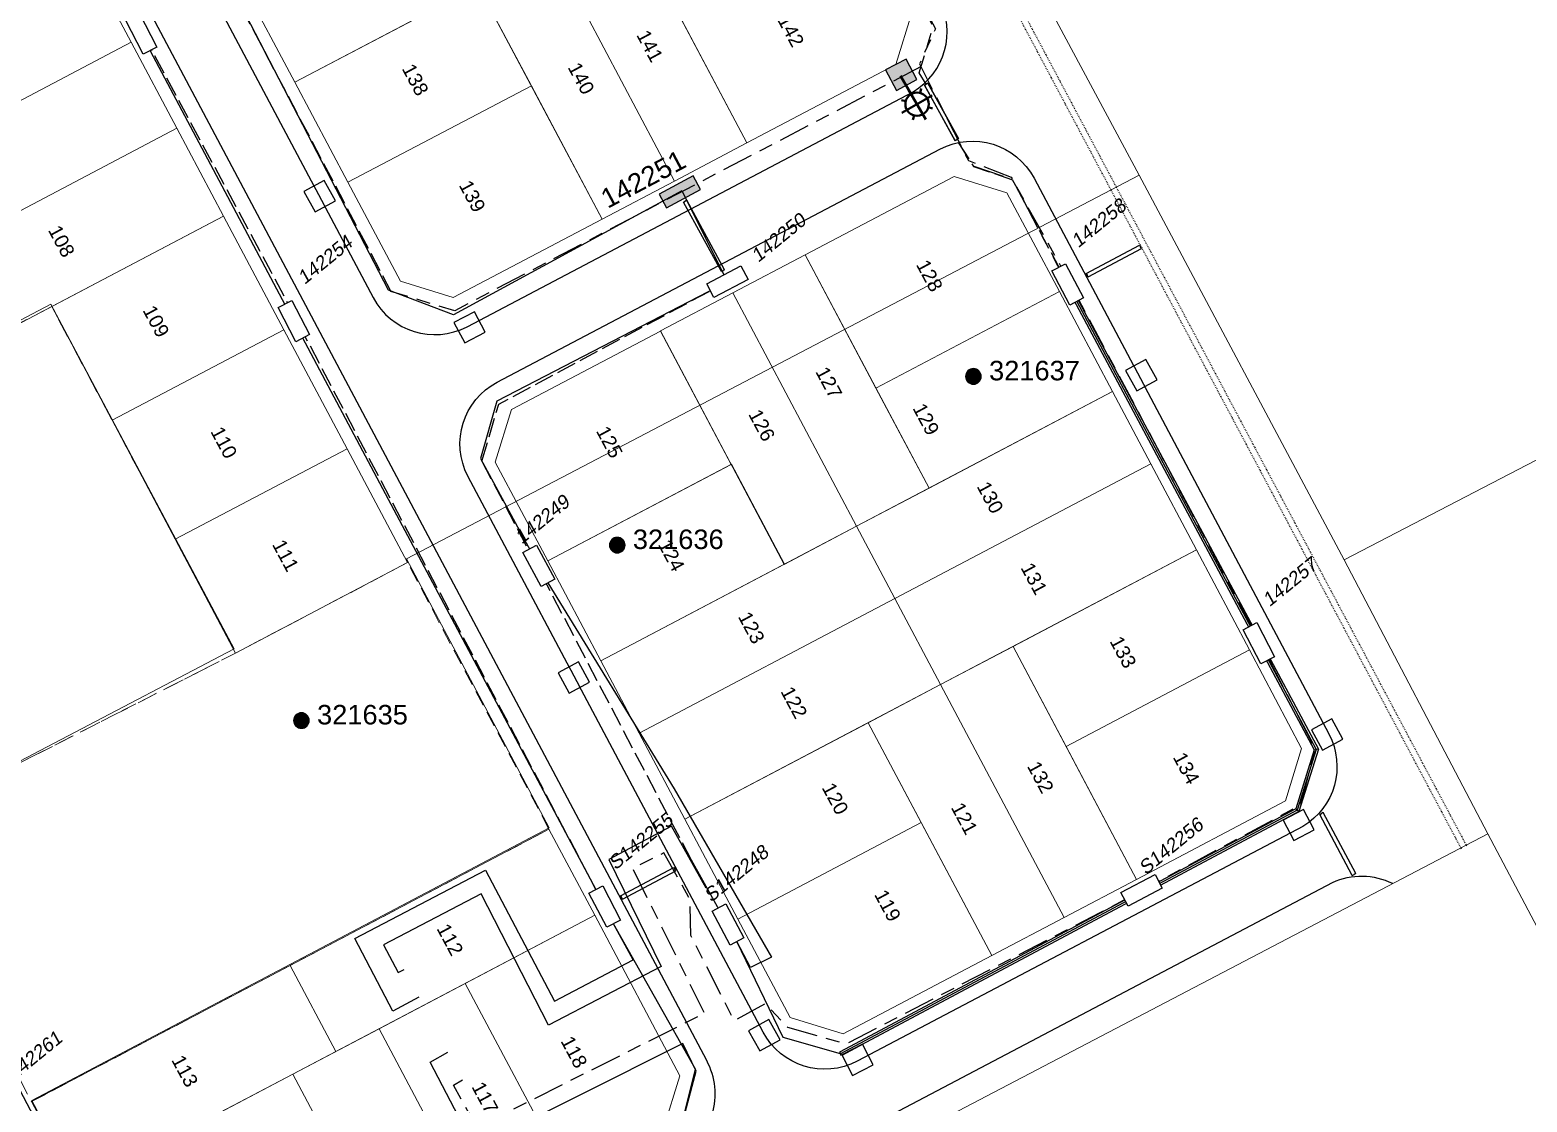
# Model space of a CAD drawing. Header units: metres. Extents: x 303431 to 305438, y 6269401 to 6270518.
# Drawn here: x 303771.2 to 303963.2, y 6269565 to 6269702.5 of the extents above; entities that cross this region are included whole.
import ezdxf
from ezdxf.enums import TextEntityAlignment as Align

# ---------------------------------------------------------------- set-up
doc = ezdxf.new("R2010")
doc.units = ezdxf.units.M
for name, pattern in [('Cable Exist UG', [8.2, 4, -1.2, 1.8, -1.2]), ('DOT', [0.25, 0, -0.25]), ('IE Trench LV', [6.5, 5, -1.5]), ('IECLAUG', [3, 2, -1]), ('IECLROU40', [4, 2.5, -1.5])]:
    doc.linetypes.add(name, pattern=pattern)
doc.layers.get('0').update_dxf_attribs({"color": 6})
doc.layers.add('_User kerb', color=7, linetype='Continuous', transparency=0.4)
for name, color, linetype in [('_User_LV_Exist', 7, 'Continuous'), ('_User_SL_COLUMN', 30, 'Continuous'), ('Duct_SP_NEW', 2, 'Continuous'), ('Equip_SP_SL_EXT', 7, 'Continuous'), ('Mains_LV_NEW_T84', 2, 'Continuous'), ('Notes', 7, 'Continuous'), ('SupportsOH_SP_TR_HV_LV_SL_EXT', 7, 'Continuous'), ('SupportsUG_SP_LV_EXT', 7, 'Continuous'), ('SupportsUG_SP_LV_NEW', 2, 'Continuous'), ('SupportsUG_SP_LV_SL_EXT', 7, 'Continuous'), ('Trench_SP_NEW', 2, 'Continuous'), ('UG_Details_SP_MISC', 7, 'Continuous')]:
    doc.layers.add(name, color=color, linetype=linetype)
doc.layers.add('Cadastre Developer_SP_NEW', color=7, linetype='Continuous', lineweight=5)
doc.layers.add('Cadastre Land Parcels_SP_EXT', color=9, linetype='Continuous', lineweight=5)
doc.styles.add('COLUMN_LABEL', font='arial.ttf')
doc.styles.add('iecARIAL', font='arial.ttf', dxfattribs={"height": 2})
doc.styles.add('LotNum', font='isocp.shx', dxfattribs={"height": 1.8})
doc.styles.add('POLE_LABEL', font='arial.ttf')
doc.styles.get("Standard").update_dxf_attribs({"font": 'arial.ttf'})
doc.linetypes.add('Cable New UG', pattern='A,7,-0.25,["x",Standard,S=2,R=0,X=0.2,Y=-0.8],-2.1', length=9.35)
doc.linetypes.add('IE Trench HV', pattern='A,7,-0.2,["/",Standard,S=3,R=0,X=0.6,Y=-1.4],-2.5', length=9.7)

# ---------------------------------------------------------------- blocks, each defined once
blk = doc.blocks.new('POLE_EXT')
blk.add_hatch(color=256).paths.add_polyline_path([(-1, 0, 1), (1, 0, 1)])
blk.add_lwpolyline([(-1, 0, 1), (1, 0, 1)], format="xyb", close=True)
for tag, height, flags, p in [('pNumber', 2.5, 8, (-17.84, 2.07)), ('OWNED_BY', 0.2, 9, (1.35, -0.4)), ('SPECIAL_USE', 0.2, 9, (1.35, -0.8)), ('STATE', 0.2, 9, (1.35, -1)), ('cLV', 0.2, 9, (1.35, -1.4)), ('hDepth', 0.2, 9, (1.35, -1.6)), ('hDia', 0.2, 9, (1.35, -1.8)), ('cHV', 0.2, 9, (1.35, -2)), ('PARENT', 0.2, 9, (1.35, -0.6)), ('USAGE', 0.2, 9, (1.35, -1.2)), ('cLinedev', 0.2, 9, (1.35, -3.4)), ('pExisting', 0.2, 9, (1.35, -3.8)), ('LBRACKET', 0.2, 9, (1.35, -2.2)), ('LExisting', 0.2, 9, (1.35, -2.4)), ('LANTNUMBER', 0.2, 9, (1.35, -2.6)), ('LOther', 0.2, 9, (1.35, -2.8)), ('LRemove', 0.2, 9, (1.35, -3)), ('LEGEND', 0.2, 9, (1.35, -3.2)), ('LOCATION', 0.2, 9, (1.35, -3.6)), ('pFooting', 0.2, 9, (1.35, -4.4)), ('pNew', 0.2, 9, (1.35, -4.6)), ('pRelocate', 0.2, 9, (1.35, -5)), ('pRemove', 0.2, 9, (1.35, -5.2)), ('pReplace', 0.2, 9, (1.35, -5.4)), ('pStay', 0.2, 9, (1.35, -5.6)), ('pType', 0.2, 9, (1.35, -5.8)), ('PFNUMBER', 0.2, 9, (1.35, -4)), ('NEWPFNUMBER', 0.2, 9, (1.35, -4.2)), ('cspan', 0.2, 9, (1.35, -6)), ('STREETNAME', 0.2, 9, (1.35, -6.2)), ('SUBURB', 0.2, 9, (1.35, -6.4)), ('OPERATED_BY', 0.2, 9, (1.36, -7.01)), ('NOTES', 0.2, 9, (1.35, -6.6)), ('MAINTAINED_BY', 0.2, 9, (1.36, -6.81))]:
    blk.add_attdef(tag, text='', height=height, dxfattribs=dict(flags=flags)).set_placement(p, align=Align.MIDDLE_LEFT)
at = {"style": 'POLE_LABEL'}
for tag, height, flags, p in [('ASSET_NUM', 2.5, 8, (2, 2)), ('STRUCTURE_PLANT_NUMBER', 0.2, 9, (1.35, 0.03)), ('STREET_CODE', 0.2, 9, (1.35, -0.2))]:
    blk.add_attdef(tag, text='', height=height, dxfattribs=dict(at, flags=flags)).set_placement(p, align=Align.MIDDLE_LEFT)
at = {"flags": 1}
blk.add_attdef('Z', (1.35, -7.33), '', height=0.2, dxfattribs=at)
blk = doc.blocks.new('COLUMN_NEW')
for tag, flags, p in [('Z', 1, (1.5, -2.8)), ('LABEL_ALIGNMENT', 9, (1.5, -2.6))]:
    blk.add_attdef(tag, text='', height=0.2, dxfattribs=dict(flags=flags)).set_placement(p, align=Align.MIDDLE_LEFT)
blk.add_wipeout([(-1.485, -1.485), (1.485, -1.485), (1.485, 1.485), (-1.485, 1.485)])
at = {"lineweight": -3}
blk.add_lwpolyline([(-1.485, -1.485), (1.485, -1.485), (1.485, 1.485), (-1.485, 1.485)], close=True, dxfattribs=at)
for tag, height, flags, p in [('ASSET_NUM', 2.5, 8, (2, 2)), ('STREET_CODE', 0.2, 9, (1.5, 0)), ('OWNED_BY', 0.2, 9, (1.5, -0.4)), ('OPERATED_BY', 0.2, 9, (1.5, -0.6)), ('STATE', 0.2, 9, (1.5, -1)), ('SUBURB', 0.2, 9, (1.5, -1.8)), ('STREETNAME', 0.2, 9, (1.5, -2)), ('COLUMN_TYPE', 0.2, 9, (1.5, -0.2)), ('USAGE', 0.2, 9, (1.5, -1.2)), ('MAINTAINED_BY', 0.2, 9, (1.5, -0.8)), ('LEGEND', 0.2, 9, (1.5, -1.4)), ('PARENT', 0.2, 9, (1.5, -1.6)), ('LOCATION', 0.2, 9, (1.5, -2.2)), ('NOTES', 0.2, 9, (1.5, -2.4))]:
    blk.add_attdef(tag, text='', height=height, dxfattribs=dict(flags=flags)).set_placement(p, align=Align.MIDDLE_LEFT)
at = {"style": 'POLE_LABEL', "flags": 9}
blk.add_attdef('STRUCTURE_PLANT_NUMBER', text='', height=0.2, dxfattribs=at).set_placement((1.5, 0.242), align=Align.MIDDLE_LEFT)
blk = doc.blocks.new('*U125')
at = {"oblique": 10, "flags": 8}
blk.add_attdef('ASSET_NUM', text='', height=1.75, dxfattribs=at).set_placement((2, 4), align=Align.MIDDLE_LEFT)
at = {"flags": 9}
for tag, p in [('STREET_CODE', (1.5, 2)), ('OWNED_BY', (1.5, 1.8)), ('OPERATED_BY', (1.5, 1.6)), ('STATE', (1.5, 1.2)), ('SUPPORT_TYPE', (1.5, 1)), ('MAINTAINED_BY', (1.5, 1.4)), ('USAGE', (1.5, 0.8)), ('LEGEND', (1.5, 0.6))]:
    blk.add_attdef(tag, text='', height=0.2, dxfattribs=at).set_placement(p, align=Align.MIDDLE_LEFT)
blk.add_wipeout([(1.83, -3.43), (-3.02, -2.45), (-2.63, -0.51), (2.22, -1.49)])
at = {"lineweight": -3}
blk.add_lwpolyline([(1.83, -3.43), (-3.02, -2.45), (-2.63, -0.51), (2.22, -1.49)], close=True, dxfattribs=at)
for tag, flags, p in [('SUBURB', 9, (1.5, 0.2)), ('STREETNAME', 9, (1.5, 0)), ('PARENT', 9, (1.5, 0.4)), ('Z', 1, (1.5, -0.6)), ('LOCATION', 9, (1.5, -0.2)), ('NOTES', 9, (1.5, -0.4))]:
    blk.add_attdef(tag, text='', height=0.2, dxfattribs=dict(flags=flags)).set_placement(p, align=Align.MIDDLE_LEFT)
blk = doc.blocks.new('*U124')
blk.add_wipeout([(3.41, 1.87), (2.48, -2.99), (0.54, -2.62), (1.47, 2.24)])
at = {"lineweight": -3}
blk.add_lwpolyline([(3.41, 1.87), (2.48, -2.99), (0.54, -2.62), (1.47, 2.24)], close=True, dxfattribs=at)
at = {"oblique": 10, "flags": 8}
blk.add_attdef('ASSET_NUM', text='', height=1.75, dxfattribs=at).set_placement((2, 4), align=Align.MIDDLE_LEFT)
for tag, flags, p in [('STREET_CODE', 9, (1.5, 2)), ('OWNED_BY', 9, (1.5, 1.8)), ('OPERATED_BY', 9, (1.5, 1.6)), ('STATE', 9, (1.5, 1.2)), ('SUPPORT_TYPE', 9, (1.5, 1)), ('SUBURB', 9, (1.5, 0.2)), ('STREETNAME', 9, (1.5, 0)), ('MAINTAINED_BY', 9, (1.5, 1.4)), ('USAGE', 9, (1.5, 0.8)), ('LEGEND', 9, (1.5, 0.6)), ('PARENT', 9, (1.5, 0.4)), ('Z', 1, (1.5, -0.6)), ('LOCATION', 9, (1.5, -0.2)), ('NOTES', 9, (1.5, -0.4))]:
    blk.add_attdef(tag, text='', height=0.2, dxfattribs=dict(flags=flags)).set_placement(p, align=Align.MIDDLE_LEFT)
blk = doc.blocks.new('*U123')
blk.add_wipeout([(3.43, 1.83), (2.45, -3.02), (0.51, -2.63), (1.49, 2.22)])
at = {"lineweight": -3}
blk.add_lwpolyline([(3.43, 1.83), (2.45, -3.02), (0.51, -2.63), (1.49, 2.22)], close=True, dxfattribs=at)
at = {"oblique": 10, "flags": 8}
blk.add_attdef('ASSET_NUM', text='', height=1.75, dxfattribs=at).set_placement((2, 4), align=Align.MIDDLE_LEFT)
for tag, flags, p in [('STREET_CODE', 9, (1.5, 2)), ('OWNED_BY', 9, (1.5, 1.8)), ('OPERATED_BY', 9, (1.5, 1.6)), ('STATE', 9, (1.5, 1.2)), ('SUPPORT_TYPE', 9, (1.5, 1)), ('SUBURB', 9, (1.5, 0.2)), ('STREETNAME', 9, (1.5, 0)), ('MAINTAINED_BY', 9, (1.5, 1.4)), ('USAGE', 9, (1.5, 0.8)), ('LEGEND', 9, (1.5, 0.6)), ('PARENT', 9, (1.5, 0.4)), ('Z', 1, (1.5, -0.6)), ('LOCATION', 9, (1.5, -0.2)), ('NOTES', 9, (1.5, -0.4))]:
    blk.add_attdef(tag, text='', height=0.2, dxfattribs=dict(flags=flags)).set_placement(p, align=Align.MIDDLE_LEFT)
blk = doc.blocks.new('*U122')
at = {"flags": 1}
blk.add_attdef('Z', text='', height=0.2, dxfattribs=at).set_placement((1.5, -0.6), align=Align.MIDDLE_LEFT)
blk.add_wipeout([(-1.84, 3.43), (3.02, 2.45), (2.63, 0.51), (-2.23, 1.49)])
at = {"lineweight": -3}
blk.add_lwpolyline([(-1.84, 3.43), (3.02, 2.45), (2.63, 0.51), (-2.23, 1.49)], close=True, dxfattribs=at)
at = {"oblique": 10, "flags": 8}
blk.add_attdef('ASSET_NUM', text='', height=1.75, dxfattribs=at).set_placement((2, 4), align=Align.MIDDLE_LEFT)
at = {"flags": 9}
for tag, p in [('STREET_CODE', (1.5, 2)), ('OWNED_BY', (1.5, 1.8)), ('OPERATED_BY', (1.5, 1.6)), ('STATE', (1.5, 1.2)), ('SUPPORT_TYPE', (1.5, 1)), ('SUBURB', (1.5, 0.2)), ('STREETNAME', (1.5, 0)), ('MAINTAINED_BY', (1.5, 1.4)), ('USAGE', (1.5, 0.8)), ('LEGEND', (1.5, 0.6)), ('PARENT', (1.5, 0.4)), ('LOCATION', (1.5, -0.2)), ('NOTES', (1.5, -0.4))]:
    blk.add_attdef(tag, text='', height=0.2, dxfattribs=at).set_placement(p, align=Align.MIDDLE_LEFT)
blk = doc.blocks.new('*U119')
at = {"oblique": 10, "flags": 8}
blk.add_attdef('ASSET_NUM', text='', height=1.75, dxfattribs=at).set_placement((2, 4), align=Align.MIDDLE_LEFT)
for tag, flags, p in [('STREET_CODE', 9, (1.5, 2)), ('OWNED_BY', 9, (1.5, 1.8)), ('OPERATED_BY', 9, (1.5, 1.6)), ('STATE', 9, (1.5, 1.2)), ('SUPPORT_TYPE', 9, (1.5, 1)), ('SUBURB', 9, (1.5, 0.2)), ('STREETNAME', 9, (1.5, 0)), ('MAINTAINED_BY', 9, (1.5, 1.4)), ('USAGE', 9, (1.5, 0.8)), ('LEGEND', 9, (1.5, 0.6)), ('PARENT', 9, (1.5, 0.4)), ('Z', 1, (1.5, -0.6)), ('LOCATION', 9, (1.5, -0.2)), ('NOTES', 9, (1.5, -0.4))]:
    blk.add_attdef(tag, text='', height=0.2, dxfattribs=dict(flags=flags)).set_placement(p, align=Align.MIDDLE_LEFT)
blk.add_wipeout([(-3.44, -1.81), (-2.43, 3.04), (-0.49, 2.63), (-1.5, -2.21)])
at = {"lineweight": -3}
blk.add_lwpolyline([(-3.44, -1.81), (-2.43, 3.04), (-0.49, 2.63), (-1.5, -2.21)], close=True, dxfattribs=at)
blk = doc.blocks.new('PILLAR_EXT')
blk.add_hatch(color=256).paths.add_polyline_path([(-2.475, 0.99), (-2.475, -0.99), (2.475, -0.99), (2.475, 0.99)])
blk.add_lwpolyline([(-2.475, -0.99), (2.475, -0.99), (2.475, 0.99), (-2.475, 0.99)], close=True)
at = {"style": 'iecARIAL', "flags": 8}
blk.add_attdef('ASSET_NUM', (1.5, 3.5), '', height=2.5, dxfattribs=at)
for tag, p, flags in [('OWNED_BY', (0, -0.2), 9), ('STATE', (0, -0.4), 9), ('SUPPORT_TYPE', (0, -0.6), 9), ('STREETNAME', (0, -1.8), 9), ('SUBURB', (0, -2), 1), ('USAGE', (0, -0.8), 9), ('LEGEND', (0, -1), 9), ('LOCATION', (0, -1.2), 9), ('NOTES', (0, -1.4), 9), ('PARENT', (0, -1.6), 9)]:
    blk.add_attdef(tag, p, '', height=0.2, dxfattribs=dict(flags=flags))
blk = doc.blocks.new('COLUMN_EXT')
blk.add_hatch(color=256).paths.add_polyline_path([(-1.49, 1.48), (-1.49, -1.49), (1.48, -1.49), (1.48, 1.48)])
blk.add_lwpolyline([(-1.49, -1.49), (1.48, -1.49), (1.48, 1.48), (-1.49, 1.48)], close=True)
for tag, height, style, flags, p in [('ASSET_NUM', 2.5, 'COLUMN_LABEL', 8, (2, 2)), ('STRUCTURE_PLANT_NUMBER', 0.2, 'POLE_LABEL', 9, (1.81, 0.03)), ('STREET_CODE', 0.2, 'COLUMN_LABEL', 9, (1.81, -0.2))]:
    blk.add_attdef(tag, text='', height=height, dxfattribs=dict(style=style, flags=flags)).set_placement(p, align=Align.MIDDLE_LEFT)
at = {"flags": 9}
for tag, p in [('COLUMN_TYPE', (1.81, -0.4)), ('OWNED_BY', (1.81, -0.6)), ('STATE', (1.81, -0.8)), ('USAGE', (1.81, -1)), ('STREETNAME', (1.81, -1.6)), ('SUBURB', (1.81, -1.8)), ('LEGEND', (1.81, -1.2)), ('LOCATION', (1.81, -1.4)), ('NOTES', (1.81, -2))]:
    blk.add_attdef(tag, text='', height=0.2, dxfattribs=at).set_placement(p, align=Align.MIDDLE_LEFT)
at = {"flags": 1}
blk.add_attdef('Z', (1.81, -2.35), '', height=0.2, dxfattribs=at)
blk = doc.blocks.new('SL_LANTERN_EXT')
at = {"lineweight": 40}
for p, q in [((0, 1.97), (0, 6.47)), ((-2.25, 4.22), (2.25, 4.22)), ((-1.46, 5.68), (-1.06, 5.28)), ((1.46, 5.68), (1.06, 5.28)), ((-1.46, 2.76), (-1.06, 3.16)), ((0, 0), (0, 2.72)), ((1.46, 2.76), (1.06, 3.16))]:
    blk.add_line(p, q, dxfattribs=at)
blk.add_circle((0, 4.22), 1.5, dxfattribs=at)
at = {"style": 'iecARIAL', "flags": 9}
blk.add_attdef('ASSET_NUM', (1.5, 1.5), '', height=2.5, dxfattribs=at)
for tag, p, height, flags in [('OPERATING_VOLTAGE', (0.98, -1.65), 0.2, 9), ('ORIENTATION', (0.98, -1.85), 0.2, 9), ('OWNED_BY', (0.98, -2.05), 0.2, 9), ('CONSTRUCTED_VOLTAGE', (0.98, -0.65), 0.2, 9), ('CONTROL_TYPE', (0.98, -0.85), 0.2, 9), ('LANTERN_PURPOSE', (0.98, -1.05), 0.2, 9), ('LANTERN_TYPE', (0.98, -1.25), 0.2, 9), ('NO_PHASES', (0.98, -1.45), 0.2, 9), ('LNUMBER', (2.18, -3.25), 2.5, 8), ('STATE', (0.98, -2.25), 0.2, 9), ('USAGE', (0.98, -2.45), 0.2, 9), ('CEXIST', (0.98, -2.65), 0.2, 9), ('CNEW', (0.98, -2.85), 0.2, 9), ('CNUMBER', (0.98, -3.05), 0.2, 9), ('CREMOVE', (0.98, -3.25), 0.2, 9), ('CREPLACE', (0.98, -3.45), 0.2, 9), ('LKINGHEIGHT', (0.98, -3.65), 0.2, 9), ('LBRACKET', (0.98, -3.85), 0.2, 9), ('LBRACKETVOCAB', (0.98, -4.05), 0.2, 9), ('LCATEGORY', (0.98, -4.25), 0.2, 9), ('LCHARGE1', (0.98, -4.45), 0.2, 9), ('LCHARGE1PERCENT', (0.98, -4.65), 0.2, 9), ('LCHARGE2', (0.98, -4.85), 0.2, 9), ('LCHARGE2PERCENT', (0.98, -5.05), 0.2, 9), ('LCHARGE3', (0.98, -5.25), 0.2, 9), ('LCHARGE3PERCENT', (0.98, -5.45), 0.2, 9), ('LEXIST', (0.98, -5.65), 0.2, 9), ('LLAMP', (0.98, -5.85), 0.2, 9), ('LLAMPVOCAB', (0.98, -6.05), 0.2, 9), ('LMAST', (0.98, -6.25), 0.2, 9), ('LMASTVOCAB', (0.98, -6.45), 0.2, 9), ('LNEW', (0.98, -6.65), 0.2, 9), ('LANTNUMBER', (0.98, -6.85), 0.2, 9), ('LOUTREACH', (0.98, -7.25), 0.2, 9), ('LOUTREACHVOCAB', (0.98, -7.45), 0.2, 9), ('LRATECODE', (0.98, -7.65), 0.2, 9), ('LREMOVE', (0.98, -7.85), 0.2, 9), ('STREETNAME', (0.98, -9.25), 0.2, 9), ('SUBURB', (0.98, -9.45), 0.2, 1), ('LREPLACE', (0.98, -8.05), 0.2, 9), ('LTYPE', (0.98, -8.25), 0.2, 9), ('LTYPEVOCAB', (0.98, -8.45), 0.2, 9), ('LEGEND', (0.98, -8.65), 0.2, 9), ('LOCATION', (0.98, -8.85), 0.2, 9), ('NOTES', (0.98, -9.05), 0.2, 9)]:
    blk.add_attdef(tag, p, '', height=height, dxfattribs=dict(flags=flags))

msp = doc.modelspace()

# ---------------------------------------------------------------- linework, layer by layer
at = {"layer": 'Cadastre Developer_SP_NEW', "flags": 128}
for points in [[(303805.14255, 6269695.81827), (303837.9576, 6269713.09956), (303831.15283, 6269725.9264), (303798.33568, 6269708.64399), (303805.14255, 6269695.81827)], [(303853.8448, 6269683.15261), (303863.12644, 6269688.04058), (303847.23925, 6269717.98753), (303837.9576, 6269713.09956), (303853.8448, 6269683.15261)], [(303863.12644, 6269688.04058), (303882.2309, 6269698.1015), (303884.31242, 6269704.84862), (303877.57531, 6269717.55291), (303854.04402, 6269705.1607), (303863.12644, 6269688.04058)], [(303750.97077, 6269683.48724), (303784.15112, 6269700.96091), (303778.29125, 6269712.00228), (303745.1109, 6269694.52861), (303750.97077, 6269683.48724)], [(303844.56315, 6269678.26465), (303853.8448, 6269683.15261), (303837.9576, 6269713.09956), (303828.67596, 6269708.2116), (303844.56315, 6269678.26465)], [(303811.94942, 6269682.99255), (303835.48073, 6269695.38478), (303828.67596, 6269708.2116), (303805.14255, 6269695.81827), (303811.94942, 6269682.99255)], [(303756.83065, 6269672.44587), (303790.011, 6269689.91954), (303784.15112, 6269700.96091), (303750.97077, 6269683.48724), (303756.83065, 6269672.44587)], [(303818.69068, 6269670.29045), (303825.45866, 6269668.20371), (303844.56315, 6269678.26465), (303835.48073, 6269695.38478), (303811.94942, 6269682.99255), (303818.69068, 6269670.29045)], [(303762.80774, 6269661.18367), (303795.98809, 6269678.65734), (303790.011, 6269689.91954), (303756.83066, 6269672.44588), (303762.80774, 6269661.18367)], [(303879.67255, 6269656.57191), (303903.19593, 6269668.95995), (303896.4659, 6269681.65088), (303889.69937, 6269683.73838), (303870.5901, 6269673.69209), (303879.67255, 6269656.57191)], [(303781.70075, 6269652.46255), (303803.7325, 6269664.06507), (303795.98808, 6269678.65734), (303773.95633, 6269667.05482), (303781.70075, 6269652.46255)], [(303877.19564, 6269638.85718), (303886.47729, 6269643.74514), (303870.5901, 6269673.69209), (303861.30845, 6269668.80413), (303877.19564, 6269638.85718)], [(303867.914, 6269633.96921), (303877.19564, 6269638.85718), (303861.30845, 6269668.80413), (303852.02681, 6269663.91616), (303867.914, 6269633.96921)], [(303886.47971, 6269643.74641), (303909.99857, 6269656.13208), (303903.20831, 6269668.96655), (303879.67493, 6269656.57324), (303886.47971, 6269643.74641)], [(303789.80613, 6269637.19013), (303811.83789, 6269648.79265), (303803.7325, 6269664.06507), (303781.70075, 6269652.46255), (303789.80613, 6269637.19013)], [(303837.58584, 6269634.40791), (303861.10926, 6269646.79598), (303852.03392, 6269663.90275), (303832.93174, 6269653.84302), (303830.85167, 6269647.09666), (303837.58584, 6269634.40791)], [(303882.11174, 6269629.59046), (303914.91316, 6269646.86457), (303909.99857, 6269656.13208), (303877.19564, 6269638.85718), (303882.11174, 6269629.59046)], [(303797.55313, 6269622.59299), (303819.58488, 6269634.19551), (303811.83789, 6269648.79265), (303789.80613, 6269637.19013), (303797.55313, 6269622.59299)], [(303844.39268, 6269621.58225), (303867.93479, 6269633.98016), (303861.13211, 6269646.80809), (303837.58584, 6269634.40791), (303844.39268, 6269621.58225)], [(303887.96985, 6269618.54808), (303920.76946, 6269635.82124), (303914.91316, 6269646.86457), (303882.11174, 6269629.59046), (303887.96985, 6269618.54808)], [(303849.31029, 6269612.31633), (303882.09781, 6269629.58312), (303877.19564, 6269638.85718), (303844.39268, 6269621.58225), (303849.31029, 6269612.31633)], [(303904.05622, 6269610.60931), (303927.57209, 6269622.99341), (303920.76946, 6269635.82124), (303897.25149, 6269623.43605), (303904.05622, 6269610.60931)], [(303855.1702, 6269601.27491), (303887.96985, 6269618.54808), (303882.09781, 6269629.58312), (303849.31029, 6269612.31633), (303855.1702, 6269601.27491)], [(303903.81967, 6269588.67158), (303913.10131, 6269593.55954), (303897.25149, 6269623.43605), (303887.96985, 6269618.54808), (303903.81967, 6269588.67158)], [(303913.10131, 6269593.55954), (303932.19038, 6269603.61236), (303934.27189, 6269610.35948), (303927.57209, 6269622.99341), (303904.05622, 6269610.60931), (303913.10131, 6269593.55954)], [(303894.53802, 6269583.78361), (303903.81967, 6269588.67158), (303887.96985, 6269618.54808), (303878.6882, 6269613.66012), (303894.53802, 6269583.78361)], [(303861.97703, 6269588.44925), (303885.49294, 6269600.83336), (303878.6882, 6269613.66012), (303855.1702, 6269601.27491), (303861.97703, 6269588.44925)], [(303868.68095, 6269575.81752), (303875.44893, 6269573.73078), (303894.53802, 6269583.78361), (303885.49294, 6269600.83336), (303861.97703, 6269588.44925), (303868.68095, 6269575.81752)], [(303810.41796, 6269571.47496), (303843.59831, 6269588.94863), (303837.73843, 6269599.99), (303804.55808, 6269582.51633), (303810.41796, 6269571.47496)], [(303840.27778, 6269555.20871), (303852.44249, 6269561.61496), (303854.524, 6269568.36209), (303843.59831, 6269588.94863), (303827.00814, 6269580.2118), (303840.27778, 6269555.20871)], [(303777.23762, 6269554.0013), (303810.41796, 6269571.47496), (303804.55808, 6269582.51633), (303771.37774, 6269565.04267), (303777.23762, 6269554.0013)], [(303829.21767, 6269549.38415), (303840.27778, 6269555.20871), (303827.00814, 6269580.2118), (303815.94802, 6269574.38724), (303829.21767, 6269549.38415)], [(303818.15755, 6269543.5596), (303829.21767, 6269549.38415), (303815.94802, 6269574.38724), (303804.8879, 6269568.56269), (303818.15755, 6269543.5596)], [(303807.09743, 6269537.73504), (303818.15755, 6269543.5596), (303804.8879, 6269568.56269), (303793.82779, 6269562.73813), (303807.09743, 6269537.73504)]]:
    msp.add_lwpolyline(points, dxfattribs=at)
at = {"layer": 'Cadastre Developer_SP_NEW', "linetype": 'IECLROU40', "flags": 128}
for points in [[(303752.9626, 6269599.8857), (303797.55306, 6269622.5923), (303773.95627, 6269667.05414), (303729.62732, 6269643.70932), (303752.9626, 6269599.8857)], [(303752.96266, 6269599.88639), (303797.55313, 6269622.59299), (303773.95633, 6269667.05482), (303729.62739, 6269643.71001), (303752.96266, 6269599.88639)]]:
    msp.add_lwpolyline(points, dxfattribs=at)
at = {"layer": 'Cadastre Developer_SP_NEW', "linetype": 'IECLAUG', "flags": 128}
msp.add_lwpolyline([(303771.37774, 6269565.04267), (303837.73843, 6269599.99), (303819.58488, 6269634.19551), (303797.55313, 6269622.59299), (303752.96266, 6269599.88639), (303771.37774, 6269565.04267)], dxfattribs=at)
at = {"layer": 'Cadastre Land Parcels_SP_EXT', "linetype": 'Continuous'}
for points in [[(304094.77801, 6269715.13096), (304066.27802, 6269765.44504), (304039.29099, 6269812.391), (303887.23496, 6269732.77796), (303913.42001, 6269683.88603), (303939.73404, 6269634.54096), (304094.77801, 6269715.13096)], [(304094.77801, 6269715.13096), (304066.27802, 6269765.44504), (304039.29099, 6269812.391), (303887.23496, 6269732.77796), (303913.42001, 6269683.88603), (303939.73404, 6269634.54096), (304094.77801, 6269715.13096)], [(304150.92099, 6269620.21102), (304111.029, 6269686.53804), (304094.77801, 6269715.13096), (303939.73404, 6269634.54096), (303958.14803, 6269599.40401), (303991.458, 6269536.34998), (304080.05499, 6269583.01901), (304150.92099, 6269620.21102)], [(304150.92099, 6269620.21102), (304111.029, 6269686.53804), (304094.77801, 6269715.13096), (303939.73404, 6269634.54096), (303958.14803, 6269599.40401), (303991.458, 6269536.34998), (304080.05499, 6269583.01901), (304150.92099, 6269620.21102)], [(303884.69981, 6269560.93957), (303958.14777, 6269599.40392), (303939.73404, 6269634.5406), (303913.41993, 6269683.88638), (303819.45416, 6269634.69474), (303837.76171, 6269600.17365), (303771.41711, 6269565.18581), (303797.87114, 6269515.44536), (303884.69981, 6269560.93957)], [(303884.69981, 6269560.93957), (303958.14777, 6269599.40392), (303939.73404, 6269634.5406), (303913.41993, 6269683.88638), (303819.45416, 6269634.69474), (303837.76171, 6269600.17365), (303771.41711, 6269565.18581), (303797.87114, 6269515.44536), (303884.69981, 6269560.93957)], [(303797.34238, 6269623.11937), (303773.8611, 6269667.33638), (303729.5176, 6269643.9891), (303752.96266, 6269599.88577), (303797.34238, 6269623.11937)], [(303981.16309, 6269404.17806), (304002.40303, 6269420.2364), (304035.87261, 6269425.9653), (304046.86348, 6269432.16068), (303991.45844, 6269536.35033), (303958.14777, 6269599.40392), (303884.69981, 6269560.93957), (303941.51076, 6269453.40079), (303969.21425, 6269400.96248), (303981.16309, 6269404.17806)]]:
    msp.add_lwpolyline(points, close=True, dxfattribs=at)
at = {"layer": 'Duct_SP_NEW'}
for p, q in [((303885.88731, 6269695.45705), (303886.11497, 6269695.58262)), ((303885.88731, 6269695.45705), (303889.80836, 6269688.34837)), ((303886.34264, 6269695.7082), (303886.11497, 6269695.58262)), ((303886.34264, 6269695.7082), (303890.26369, 6269688.59952)), ((303890.26369, 6269688.59952), (303890.03603, 6269688.47395)), ((303889.80836, 6269688.34837), (303890.03603, 6269688.47395)), ((303906.63191, 6269671.30296), (303913.48576, 6269674.93433)), ((303906.87536, 6269670.84347), (303913.72921, 6269674.47483)), ((303913.48576, 6269674.93433), (303913.60748, 6269674.70458)), ((303913.72921, 6269674.47483), (303913.60748, 6269674.70458)), ((303906.63191, 6269671.30296), (303906.75363, 6269671.07322)), ((303906.87536, 6269670.84347), (303906.75363, 6269671.07322)), ((303941.21689, 6269594.29411), (303937.04043, 6269602.12785)), ((303846.91555, 6269591.46187), (303853.7694, 6269595.09323)), ((303847.159, 6269591.00238), (303854.01285, 6269594.63374)), ((303853.7694, 6269595.09323), (303853.89112, 6269594.86349)), ((303854.01285, 6269594.63374), (303853.89112, 6269594.86349)), ((303940.75803, 6269594.04948), (303940.98746, 6269594.1718)), ((303941.21689, 6269594.29411), (303940.98746, 6269594.1718)), ((303846.91555, 6269591.46187), (303847.03728, 6269591.23213)), ((303847.159, 6269591.00238), (303847.03728, 6269591.23213))]:
    msp.add_line(p, q, dxfattribs=at)
at = {"layer": 'Mains_LV_NEW_T84', "color": 3, "linetype": 'Cable New UG', "ltscale": 0.75, "flags": 128}
for points in [[(303854.77631, 6269681.87616), (303825.49852, 6269665.98706), (303817.17255, 6269669.13753), (303798.25354, 6269705.61092)], [(303854.77631, 6269681.87616), (303860.62603, 6269670.22877), (303831.05984, 6269654.90209), (303828.95234, 6269647.53713), (303837.61135, 6269631.58585), (303853.80334, 6269605.18), (303866.27076, 6269583.56519), (303863.5745, 6269582.24634), (303861.85218, 6269585.57556)], [(303857.88868, 6269592.44275), (303853.45858, 6269600.37529), (303845.39775, 6269596.12474), (303852.12569, 6269582.35804), (303837.66018, 6269574.86102), (303829.02311, 6269591.71447), (303816.51991, 6269585.13751), (303818.38537, 6269581.59181), (303819.17484, 6269581.97972)]]:
    msp.add_lwpolyline(points, dxfattribs=at)
at = {"layer": 'Mains_LV_NEW_T84', "color": 5, "linetype": 'Cable New UG', "ltscale": 0.75, "flags": 128}
for points in [[(303786.60638, 6269699.87088), (303817.13245, 6269642.34264), (303843.74822, 6269592.25908)], [(303821.03622, 6269578.44563), (303817.70048, 6269576.66868), (303812.83958, 6269585.97997), (303829.60741, 6269594.74414), (303838.42529, 6269577.93159), (303848.53431, 6269583.25482), (303846.02494, 6269587.86373)]]:
    msp.add_lwpolyline(points, dxfattribs=at)
at = {"layer": 'Mains_LV_NEW_T84', "color": 7, "linetype": 'Cable New UG', "ltscale": 0.75, "flags": 128}
msp.add_lwpolyline([(303833.75883, 6269549.90664), (303854.30489, 6269560.28133), (303856.63118, 6269568.95264), (303854.89017, 6269572.49987), (303828.2228, 6269559.10187), (303822.49212, 6269570.11705), (303824.75976, 6269571.37594)], dxfattribs=at)
at = {"layer": 'Trench_SP_NEW', "linetype": 'IE Trench LV', "ltscale": 0.5, "flags": 128}
msp.add_lwpolyline([(303890.21941, 6269688.08596), (303892.17782, 6269685.02711), (303897.20126, 6269683.31532), (303903.11881, 6269672.08556)], dxfattribs=at)
at = {"layer": 'Trench_SP_NEW', "linetype": 'IE Trench HV', "ltscale": 0.5, "flags": 128}
msp.add_lwpolyline([(303771.2436, 6269561.74239), (303787.32333, 6269531.18347), (303791.04703, 6269530.12279), (303794.77074, 6269529.06211), (303854.49539, 6269560.93286), (303856.52887, 6269569.21721), (303846.02494, 6269587.86373)], dxfattribs=at)
at = {"layer": 'UG_Details_SP_MISC'}
for p, q in [((303885.90482, 6269695.46671), (303886.11497, 6269695.58262)), ((303889.82588, 6269688.35803), (303885.90482, 6269695.46671)), ((303886.32512, 6269695.69854), (303886.11497, 6269695.58262)), ((303890.24618, 6269688.58986), (303886.32512, 6269695.69854)), ((303890.24618, 6269688.58986), (303890.03603, 6269688.47395)), ((303889.82588, 6269688.35803), (303890.03603, 6269688.47395)), ((303854.98723, 6269680.46078), (303855.19796, 6269680.57564)), ((303859.84705, 6269671.54499), (303854.98723, 6269680.46078)), ((303855.40868, 6269680.69051), (303855.19796, 6269680.57564)), ((303860.26851, 6269671.77471), (303855.40868, 6269680.69051)), ((303859.84705, 6269671.54499), (303860.05778, 6269671.65985)), ((303860.26851, 6269671.77471), (303860.05778, 6269671.65985)), ((303904.04551, 6269669.77474), (303904.25717, 6269669.88788)), ((303904.46883, 6269670.00102), (303904.25717, 6269669.88788))]:
    msp.add_line(p, q, dxfattribs=at)
at = {"layer": 'UG_Details_SP_MISC', "color": 7, "linetype": 'Cable Exist UG', "flags": 128}
for points in [[(303886.11497, 6269695.58262), (303885.23086, 6269697.04232), (303887.00477, 6269703.02432), (303854.14359, 6269766.46534)], [(303904.25717, 6269669.88788), (303897.20126, 6269683.31532), (303892.17782, 6269685.02711), (303890.03603, 6269688.47395)]]:
    msp.add_lwpolyline(points, dxfattribs=at)

# ---------------------------------------------------------------- block references
at = {"layer": 'Equip_SP_SL_EXT', "rotation": 210.0668264953613}
msp.add_blockref('SL_LANTERN_EXT', (303882.82802, 6269696.66255), dxfattribs=at)
at = {"layer": 'SupportsOH_SP_TR_HV_LV_SL_EXT'}
ref = msp.add_blockref('POLE_EXT', (303892.17891, 6269658.08167), dxfattribs=at)
ref.add_attrib('ASSET_NUM', '321637', dxfattribs={"layer": '0', "height": 2.5, "style": 'POLE_LABEL'}).set_placement((303894.17891, 6269658.83167), align=Align.MIDDLE_LEFT)
ref = msp.add_blockref('POLE_EXT', (303846.49102, 6269636.43704), dxfattribs=at)
ref.add_attrib('ASSET_NUM', '321636', dxfattribs={"layer": '0', "height": 2.5, "style": 'POLE_LABEL'}).set_placement((303848.49102, 6269637.18704), align=Align.MIDDLE_LEFT)
ref = msp.add_blockref('POLE_EXT', (303805.99099, 6269613.93703), dxfattribs=at)
ref.add_attrib('ASSET_NUM', '321635', dxfattribs={"layer": '0', "height": 2.5, "style": 'POLE_LABEL'}).set_placement((303807.99099, 6269614.68703), align=Align.MIDDLE_LEFT)
at = {"layer": 'SupportsUG_SP_LV_EXT'}
ref = msp.add_blockref('PILLAR_EXT', (303854.51337, 6269681.77104), dxfattribs=dict(at, rotation=208.0444529236748))
ref.add_attrib('ASSET_NUM', '142251', dxfattribs={"layer": '0', "height": 2.5, "rotation": 28, "style": 'iecARIAL'}).set_placement((303854.96199, 6269686.13881), align=Align.MIDDLE_RIGHT)
at = {"layer": 'SupportsUG_SP_LV_SL_EXT', "rotation": 27.772499999435}
msp.add_blockref('COLUMN_EXT', (303882.92286, 6269696.78757), dxfattribs=at)

# ---------------------------------------------------------------- texts
at = {"layer": 'Cadastre Developer_SP_NEW', "color": 2, "char_height": 1.8, "width": 2.52, "attachment_point": 2, "rotation": 298.2362774, "style": 'LotNum'}
for s, insert in [('{\\fArial|b0|i0|c0|p34;\\C256;142}', (303869.56406, 6269702.84059)), ('{\\fArial|b0|i0|c0|p34;\\C256;141}', (303851.47623, 6269700.9087)), ('{\\fArial|b0|i0|c0|p34;\\C256;140}', (303842.66781, 6269696.75574)), ('{\\fArial|b0|i0|c0|p34;\\C256;138}', (303821.39464, 6269696.58962)), ('{\\fArial|b0|i0|c0|p34;\\C256;139}', (303828.70729, 6269681.63894)), ('{\\fArial|b0|i0|c0|p34;\\C256;108}', (303776.02304, 6269675.86389)), ('{\\fArial|b0|i0|c0|p34;\\C256;128}', (303887.3471, 6269671.44416)), ('{\\fArial|b0|i0|c0|p34;\\C256;109}', (303788.15039, 6269665.58683)), ('{\\fArial|b0|i0|c0|p34;\\C256;127}', (303874.43763, 6269657.71361)), ('{\\fArial|b0|i0|c0|p34;\\C256;129}', (303886.90132, 6269653.02648)), ('{\\fArial|b0|i0|c0|p34;\\C256;126}', (303865.83132, 6269652.25447)), ('{\\fArial|b0|i0|c0|p34;\\C256;110}', (303796.85044, 6269650.03949)), ('{\\fArial|b0|i0|c0|p34;\\C256;125}', (303846.30161, 6269650.1039)), ('{\\fArial|b0|i0|c0|p34;\\C256;130}', (303895.12589, 6269642.99048)), ('{\\fArial|b0|i0|c0|p34;\\C256;111}', (303804.75959, 6269635.54621)), ('{\\fArial|b0|i0|c0|p34;\\C256;124}', (303854.2459, 6269635.54621)), ('{\\fArial|b0|i0|c0|p34;\\C256;131}', (303900.75309, 6269632.5685)), ('{\\fArial|b0|i0|c0|p34;\\C256;123}', (303864.50727, 6269626.28222)), ('{\\fArial|b0|i0|c0|p34;\\C256;133}', (303912.17301, 6269623.13908)), ('{\\fArial|b0|i0|c0|p34;\\C256;122}', (303869.96897, 6269616.68738)), ('{\\fArial|b0|i0|c0|p34;\\C256;132}', (303901.58063, 6269607.09253)), ('{\\fArial|b0|i0|c0|p34;\\C256;134}', (303920.28281, 6269608.25053)), ('{\\fArial|b0|i0|c0|p34;\\C256;120}', (303875.2501, 6269604.34886)), ('{\\fArial|b0|i0|c0|p34;\\C256;121}', (303891.81577, 6269601.79882)), ('{\\fArial|b0|i0|c0|p34;\\C256;119}', (303881.98014, 6269590.63095)), ('{\\fArial|b0|i0|c0|p34;\\C256;112}', (303825.85063, 6269586.26904)), ('{\\fArial|b0|i0|c0|p34;\\C256;118}', (303841.75827, 6269571.83776)), ('{\\fArial|b0|i0|c0|p34;\\C256;113}', (303791.84132, 6269569.40413)), ('{\\fArial|b0|i0|c0|p34;\\C256;117}', (303830.33247, 6269565.97844))]:
    msp.add_mtext(s, dxfattribs=dict(at, insert=insert))

# ---------------------------------------------------------------- next in the draw order: block references
at = {"layer": '_User_SL_COLUMN'}
for p, rotation in [((303808.33056, 6269681.20585), 208.6867426497153), ((303827.55868, 6269664.38922, 6.51423), 297.4390446580863), ((303913.70678, 6269658.23309), 28.68674264971546), ((303840.93428, 6269619.44819), 208.6867426497153), ((303937.53529, 6269612.13205), 28.68674264971546), ((303933.88096, 6269600.53674), 297.4390446580863), ((303865.35956, 6269573.55375), 208.6867426497153), ((303877.29856, 6269570.4169), 297.4390446580863)]:
    msp.add_blockref('COLUMN_NEW', p, dxfattribs=dict(at, rotation=rotation))

# ---------------------------------------------------------------- next in the draw order: block references
for p, rotation in [((303808.33052, 6269681.20583), 208.6867426497153), ((303827.55864, 6269664.3892, 6.51423), 297.4390446580863), ((303913.70675, 6269658.23307), 28.68674264971546), ((303840.93424, 6269619.44817), 208.6867426497153), ((303937.53526, 6269612.13203), 28.68674264971546), ((303933.88093, 6269600.53672), 297.4390446580863), ((303865.35953, 6269573.55373), 208.6867426497153), ((303877.29852, 6269570.41688), 297.4390446580863)]:
    msp.add_blockref('COLUMN_NEW', p, dxfattribs=dict(at, rotation=rotation))

# ---------------------------------------------------------------- next in the draw order: linework, layer by layer
at = {"layer": '_User kerb', "transparency": 33554585, "elevation": -50.1555}
msp.add_lwpolyline([(303783.08608, 6269728.67216), (303815.18033, 6269668.19915, 0.411766983), (303827.23027, 6269664.46217), (303884.45474, 6269694.61305, 0.39918862), (303887.76656, 6269706.4865), (303855.72928, 6269766.89974)], format="xyb", dxfattribs=at)
at = {"layer": '_User kerb', "transparency": 33554585}
for points in [[(303700.76082, 6269685.28109), (303782.85785, 6269530.59124, 0.416036163), (303795.00934, 6269526.90767), (303854.26914, 6269558.11548, 0.4176128), (303857.96866, 6269570.29749), (303775.93127, 6269724.87496)], [(303794.94617, 6269507.637, -0.416036163), (303798.78363, 6269519.74076), (303858.04343, 6269550.94857), (303881.0486, 6269563.06371), (303938.22847, 6269593.16118, -0.226002733), (303945.9254, 6269593.05138, -0.226002733)]]:
    msp.add_lwpolyline(points, format="xyb", dxfattribs=at)
at = {"layer": '_User kerb', "transparency": 33554585, "elevation": 2.72526}
msp.add_lwpolyline([(303831.10419, 6269657.34766), (303887.88455, 6269687.24969, -0.412848796), (303899.94769, 6269683.51634), (303937.75366, 6269612.22496, -0.399186608), (303934.44181, 6269600.35157), (303877.27363, 6269570.23027, -0.411182733), (303865.19858, 6269573.95317), (303827.34914, 6269645.27071, -0.413543095)], format="xyb", close=True, dxfattribs=at)
at = {"layer": '_User_LV_Exist', "color": 7, "linetype": 'Cable Exist UG', "flags": 128}
msp.add_lwpolyline([(303866.40378, 6269742.12768), (303887.29999, 6269702.68049), (303885.25591, 6269698.17674), (303891.52752, 6269685.77983), (303897.00936, 6269683.64403), (303903.35822, 6269672.277), (303927.722, 6269626.30385), (303936.00382, 6269610.30952), (303934.08704, 6269603.06534), (303908.40079, 6269589.24843), (303875.84741, 6269572.42759), (303868.37048, 6269574.55213), (303865.49474, 6269577.60147), (303861.49596, 6269575.4336), (303855.93374, 6269586.36107), (303855.83088, 6269590.95751), (303852.48857, 6269596.94598), (303848.4644, 6269594.96677), (303857.66862, 6269576.3576), (303828.50299, 6269561.71086), (303825.50029, 6269567.16726), (303826.62991, 6269567.82517)], dxfattribs=at)
at = {"layer": 'Duct_SP_NEW'}
for p, q in [((303937.04043, 6269602.12785), (303936.811, 6269602.00553)), ((303936.58157, 6269601.88321), (303936.811, 6269602.00553)), ((303940.75803, 6269594.04948), (303936.58157, 6269601.88321))]:
    msp.add_line(p, q, dxfattribs=at)
at = {"layer": 'Notes', "color": 254, "linetype": 'DOT', "ltscale": 0.5, "true_color": 0xd1d1d1, "elevation": 0.231, "flags": 128}
for points in [[(303859.32743, 6269776.96199), (303954.77248, 6269597.42143)], [(303860.01464, 6269777.32977), (303955.45969, 6269597.78922)]]:
    msp.add_lwpolyline(points, dxfattribs=at)
at = {"layer": 'Trench_SP_NEW', "linetype": 'IE Trench LV', "ltscale": 0.5, "flags": 128}
for points in [[(303732.8329, 6269719.9347), (303760.85673, 6269734.73073), (303769.4737, 6269732.07408), (303802.0766, 6269671.53598), (303844.96863, 6269589.91451)], [(303784.58169, 6269731.39686), (303811.46414, 6269680.39932), (303817.4609, 6269668.9686)], [(303829.13552, 6269647.20041), (303831.29505, 6269654.51879), (303858.43497, 6269669.07773)], [(303829.13552, 6269647.20041), (303856.00261, 6269596.00566)]]:
    msp.add_lwpolyline(points, dxfattribs=at)
at = {"layer": 'Trench_SP_NEW', "linetype": 'IE Trench HV', "ltscale": 0.5, "flags": 128}
msp.add_lwpolyline([(303905.41858, 6269667.70215), (303936.15206, 6269610.22032), (303933.70475, 6269602.43266), (303875.12215, 6269571.18152), (303867.75333, 6269573.25112), (303861.85218, 6269585.57556), (303856.00261, 6269596.00566)], dxfattribs=at)
at = {"layer": 'UG_Details_SP_MISC'}
for p, q in [((303904.04551, 6269669.77474), (303935.89288, 6269610.1961)), ((303904.46883, 6269670.00102), (303936.41125, 6269610.24455)), ((303935.89288, 6269610.1961), (303933.5052, 6269602.59823)), ((303936.41125, 6269610.24455), (303933.90429, 6269602.2671)), ((303935.89288, 6269610.1961), (303936.15206, 6269610.22032)), ((303936.41125, 6269610.24455), (303936.15206, 6269610.22032)), ((303933.5052, 6269602.59823), (303875.00919, 6269571.39327)), ((303933.90429, 6269602.2671), (303875.23511, 6269570.96976)), ((303933.5052, 6269602.59823), (303933.70475, 6269602.43266)), ((303933.90429, 6269602.2671), (303933.70475, 6269602.43266)), ((303875.00919, 6269571.39327), (303875.12215, 6269571.18152)), ((303875.23511, 6269570.96976), (303875.12215, 6269571.18152))]:
    msp.add_line(p, q, dxfattribs=at)
at = {"layer": 'UG_Details_SP_MISC', "color": 7, "linetype": 'Cable Exist UG', "flags": 128}
msp.add_lwpolyline([(303885.46574, 6269697.8344), (303825.65624, 6269666.51881), (303817.45593, 6269668.97008)], dxfattribs=at)

# ---------------------------------------------------------------- next in the draw order: block references
at = {"layer": 'SupportsUG_SP_LV_NEW'}
ref = msp.add_blockref('*U119', (303787.22417, 6269702.99817), dxfattribs=dict(at, rotation=39.17683109592848))
ref.add_attrib('ASSET_NUM', 'S142253', dxfattribs={"layer": '0', "height": 1.75, "rotation": 39.1768311, "oblique": 10}).set_placement((303786.24771, 6269707.3624), align=Align.MIDDLE_LEFT)
ref = msp.add_blockref('*U119', (303906.04195, 6269670.81237), dxfattribs=dict(at, rotation=39.17683109592848))
ref.add_attrib('ASSET_NUM', '142258', dxfattribs={"layer": '0', "height": 1.75, "rotation": 39.1768311, "oblique": 10}).set_placement((303905.06548, 6269675.1766), align=Align.MIDDLE_LEFT)
ref = msp.add_blockref('*U125', (303859.69124, 6269672.00818), dxfattribs=dict(at, rotation=39.17683109592848))
ref.add_attrib('ASSET_NUM', '142250', dxfattribs={"layer": '0', "height": 1.75, "rotation": 39.1768311, "oblique": 10}).set_placement((303864.00899, 6269673.30211), align=Align.MIDDLE_LEFT)
ref = msp.add_blockref('*U119', (303806.80555, 6269666.10233), dxfattribs=dict(at, rotation=39.17683109592848))
ref.add_attrib('ASSET_NUM', '142254', dxfattribs={"layer": '0', "height": 1.75, "rotation": 39.1768311, "oblique": 10}).set_placement((303805.82908, 6269670.46656), align=Align.MIDDLE_LEFT)
ref = msp.add_blockref('*U124', (303834.66741, 6269632.81016), dxfattribs=dict(at, rotation=39.17683109592848))
ref.add_attrib('ASSET_NUM', '142249', dxfattribs={"layer": '0', "height": 1.75, "rotation": 39.1768311, "oblique": 10}).set_placement((303833.69094, 6269637.17439), align=Align.MIDDLE_LEFT)
ref = msp.add_blockref('*U119', (303930.57316, 6269624.76686), dxfattribs=dict(at, rotation=39.17683109592848))
ref.add_attrib('ASSET_NUM', '142257', dxfattribs={"layer": '0', "height": 1.75, "rotation": 39.1768311, "oblique": 10}).set_placement((303929.59669, 6269629.13109), align=Align.MIDDLE_LEFT)
ref = msp.add_blockref('*U119', (303846.67135, 6269590.98589), dxfattribs=dict(at, rotation=39.17683109592848))
ref.add_attrib('ASSET_NUM', 'S142255', dxfattribs={"layer": '0', "height": 1.75, "rotation": 39.1768311, "oblique": 10}).set_placement((303845.69489, 6269595.35012), align=Align.MIDDLE_LEFT)
ref = msp.add_blockref('*U122', (303914.67542, 6269590.36), dxfattribs=dict(at, rotation=39.17683109592848))
ref.add_attrib('ASSET_NUM', 'S142256', dxfattribs={"layer": '0', "height": 1.75, "rotation": 39.1768311, "oblique": 10}).set_placement((303913.69896, 6269594.72424), align=Align.MIDDLE_LEFT)
ref = msp.add_blockref('*U123', (303858.92172, 6269586.8318), dxfattribs=dict(at, rotation=39.17683109592848))
ref.add_attrib('ASSET_NUM', 'S142248', dxfattribs={"layer": '0', "height": 1.75, "rotation": 39.1768311, "oblique": 10}).set_placement((303857.94526, 6269591.19604), align=Align.MIDDLE_LEFT)
ref = msp.add_blockref('*U123', (303768.31315, 6269562.99864), dxfattribs=dict(at, rotation=39.17683109592848))
ref.add_attrib('ASSET_NUM', 'S142261', dxfattribs={"layer": '0', "height": 1.75, "rotation": 39.1768311, "oblique": 10}).set_placement((303767.33668, 6269567.36287), align=Align.MIDDLE_LEFT)

doc.saveas('drawing.dxf')
